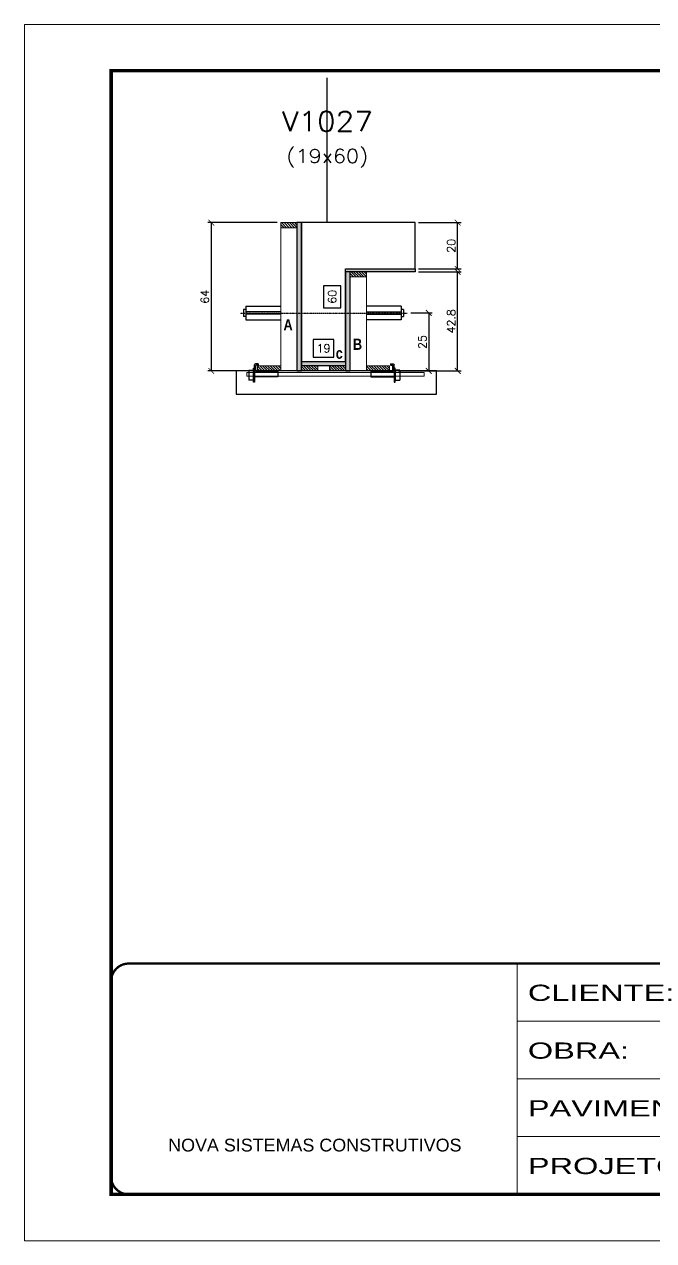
# Model space of a CAD drawing. Extents: x -20960 to -5926, y -2106 to 21915.
# Drawn here: x -12207 to -11664, y 11677 to 12727 of the extents above; entities that cross this region are included whole.
import ezdxf
from ezdxf.enums import TextEntityAlignment as Align

# ---------------------------------------------------------------- set-up
doc = ezdxf.new("R2010")
doc.units = 0
for name, pattern in [('CONTINUO', [0]), ('DASHED', [0.75, 0.5, -0.25]), ('HIDDEN', [0.375, 0.25, -0.125])]:
    doc.linetypes.add(name, pattern=pattern)
for name, color, linetype in [('barrote', 251, 'Continuous'), ('COTA', 241, 'Continuous'), ('Cota Seção (2x)', 4, 'Continuous'), ('detalhes', 4, 'Continuous'), ('Painéis', 200, 'Continuous'), ('presilha', 1, 'Continuous'), ('TENSOR', 3, 'Continuous'), ('Texto de Titulo', 7, 'Continuous'), ('Texto Qtd Sarr', 242, 'Continuous')]:
    doc.layers.add(name, color=color, linetype=linetype)
for name, color, linetype, lineweight in [('CONCRETO', 251, 'Continuous', 25), ('Folhas', 255, 'Continuous', 9), ('Hachura', 251, 'Continuous', 9), ('Madeira', 126, 'Continuous', 18), ('SARRAFO DE PRESSAO', 251, 'DASHED', 9), ('SCO-___-LAJ', 2, 'Continuous', 0), ('Texto Seção', 7, 'Continuous', 15)]:
    doc.layers.add(name, color=color, linetype=linetype, lineweight=lineweight)
doc.styles.add('ARIAL', font='arial.ttf')
doc.styles.add('Romans', font='romans.shx')
doc.styles.add('TECNICA', font='techb___.ttf', dxfattribs={"height": 10})
doc.styles.add('Tecnologia', font='')
doc.styles.get('Tecnologia').set_extended_font_data('Forgotten Futurist')
doc.dimstyles.new('Cota Seção (2x)', dxfattribs={"dimtxt": 7, "dimasz": 5, "dimexe": 3, "dimexo": 3, "dimgap": 2, "dimtad": 3, "dimdec": 1, "dimlfac": 0.5, "dimzin": 12, "dimdsep": 46, "dimtxsty": 'Romans', "dimblk": 'ARCHTICK', "dimcen": 0, "dimclrd": 4, "dimclre": 4, "dimclrt": 1, "dimadec": 1, "dimazin": 3, "dimtfac": 1, "dimtdec": 1, "dimtmove": 0, "dimatfit": 3, "dimldrblk": 'OBLIQUE', "dimfxl": 1, "dimtolj": 1, "dimtzin": 12, "dimarcsym": 0})
doc.dimstyles.new('Cota Seção interna', dxfattribs={"dimtxt": 7, "dimasz": 6, "dimexe": 0.18, "dimexo": 2, "dimgap": -4, "dimtad": 3, "dimdec": 1, "dimlfac": 0.5, "dimzin": 12, "dimdsep": 46, "dimtxsty": 'Romans', "dimblk": 'ARCHTICK', "dimcen": 0.09, "dimse1": 1, "dimse2": 1, "dimsd1": 1, "dimsd2": 1, "dimclrd": 180, "dimclre": 5, "dimclrt": 1, "dimadec": 0, "dimazin": 3, "dimtfac": 1, "dimtdec": 1, "dimtofl": 0, "dimtmove": 0, "dimatfit": 3, "dimldrblk": 'ARCHTICK', "dimfxl": 1, "dimtolj": 1, "dimtzin": 0, "dimarcsym": 0})

# ---------------------------------------------------------------- blocks, each defined once
blk = doc.blocks.new('9999999999')
at = {"color": 30, "linetype": 'CONTINUO'}
for p, q in [((98564.6, 34230.2), (98564.6, 34429.4)), ((98564.6, 34379.6), (99584, 34379.6)), ((98564.6, 34329.8), (99488, 34329.8)), ((98564.6, 34280), (99488, 34280))]:
    blk.add_line(p, q, dxfattribs=at)
at = {"color": 30, "linetype": 'CONTINUO', "const_width": 2}
blk.add_lwpolyline([(99584, 34230.2), (99584, 34414.4, 0.414214), (99569, 34429.4), (98229, 34429.4, 0.414214), (98214, 34414.4), (98214, 34245.2, 0.414214), (98229, 34230.2), (99584, 34230.2)], format="xyb", dxfattribs=at)
at = {"layer": 'Folhas'}
blk.add_lwpolyline([(98139, 34190.2), (99624, 34190.2), (99624, 35240.2), (98139, 35240.2)], close=True, dxfattribs=at)
at = {"layer": 'Folhas', "color": 30, "const_width": 3}
blk.add_lwpolyline([(98214, 34230.2), (99584, 34230.2), (99584, 35200.2), (98214, 35200.2)], close=True, dxfattribs=at)
at = {"color": 7, "linetype": 'Continuous', "ltscale": 5, "style": 'ARIAL'}
blk.add_text('NOVA SISTEMAS CONSTRUTIVOS', height=11.059, dxfattribs=at).set_placement((98263.2, 34267.2))
at = {"layer": 'Folhas', "color": 7, "style": 'Tecnologia', "width": 1.5}
for s, p in [('CLIENTE:', (98573.7, 34397.2)), ('OBRA:', (98573.7, 34347.3)), ('PAVIMENTO:', (98573.7, 34297.5)), ('PROJETO:', (98573.7, 34247.7))]:
    blk.add_text(s, height=14, dxfattribs=at).set_placement(p)
blk = doc.blocks.new('titulo1')
at = {"layer": 'Defpoints', "color": 252, "linetype": 'HIDDEN', "ltscale": 2}
blk.add_line((0, 0), (0, 125), dxfattribs=at)
at = {"layer": 'Defpoints', "style": 'Romans', "oblique": 15}
blk.add_attdef('FOLHA', text='', height=10, dxfattribs=at).set_placement((0, 15.6), align=Align.MIDDLE_CENTER)
at = {"layer": 'Texto Qtd Sarr', "color": 3, "style": 'Romans', "oblique": 15}
for tag, height, p in [('TITULO', 17, (0, 71.4)), ('SEÇÃO', 12, (0, 41.5))]:
    blk.add_attdef(tag, text='', height=height, dxfattribs=at).set_placement(p, align=Align.MIDDLE_CENTER)
blk = doc.blocks.new('_ArchTick')
at = {"color": 0, "linetype": 'ByBlock', "const_width": 0.15}
blk.add_lwpolyline([(-0.5, -0.5), (0.5, 0.5)], dxfattribs=at)
blk = doc.blocks.new('*D7525')
at = {"layer": 'COTA', "color": 4, "lineweight": -2, "transparency": 16777216}
for p, q in [((-11866.7, 12513.2), (-11829.9, 12513.2)), ((-11832.9, 12427.6), (-11832.9, 12513.2)), ((-11884.3, 12427.6), (-11829.9, 12427.6))]:
    blk.add_line(p, q, dxfattribs=at)
at = {"layer": 'Defpoints', "color": 0, "transparency": 16777216}
for p in [(-11869.7, 12513.2), (-11832.9, 12513.2), (-11887.3, 12427.6)]:
    blk.add_point(p, dxfattribs=at)
at = {"layer": 'COTA', "color": 4, "lineweight": -2, "transparency": 16777216, "xscale": 5, "yscale": 5, "zscale": 5}
for p, rotation in [((-11832.9, 12513.2), 90), ((-11832.9, 12427.6), 270)]:
    blk.add_blockref('_ArchTick', p, dxfattribs=dict(at, rotation=rotation))
at = {"layer": 'COTA', "color": 1, "transparency": 16777216, "insert": (-11838.4, 12470.4), "char_height": 7, "attachment_point": 5, "rotation": 90, "style": 'Romans'}
blk.add_mtext('\\A1;42.8', dxfattribs=at)
blk = doc.blocks.new('_Oblique')
at = {"color": 0, "linetype": 'ByBlock', "lineweight": -2}
blk.add_line((-0.5, -0.5), (0.5, 0.5), dxfattribs=at)
blk = doc.blocks.new('*D7526')
at = {"layer": 'COTA', "color": 4, "lineweight": -2, "transparency": 16777216}
for p, q in [((-11866.7, 12555.6), (-11829.9, 12555.6)), ((-11832.9, 12515.6), (-11832.9, 12555.6)), ((-11866.7, 12515.6), (-11829.9, 12515.6))]:
    blk.add_line(p, q, dxfattribs=at)
at = {"layer": 'Defpoints', "color": 0, "transparency": 16777216}
for p in [(-11869.7, 12555.6), (-11832.9, 12555.6), (-11869.7, 12515.6)]:
    blk.add_point(p, dxfattribs=at)
at = {"layer": 'COTA', "color": 4, "lineweight": -2, "transparency": 16777216, "xscale": 5, "yscale": 5, "zscale": 5}
for p, rotation in [((-11832.9, 12555.6), 90), ((-11832.9, 12515.6), 270)]:
    blk.add_blockref('_ArchTick', p, dxfattribs=dict(at, rotation=rotation))
at = {"layer": 'COTA', "color": 1, "transparency": 16777216, "insert": (-11838.4, 12535.6), "char_height": 7, "attachment_point": 5, "rotation": 90, "style": 'Romans'}
blk.add_mtext('\\A1;20', dxfattribs=at)
blk = doc.blocks.new('*D7527')
at = {"layer": 'Cota Seção (2x)', "color": 180, "lineweight": -2, "transparency": 16777216}
for p, q in [((-11933.7, 12501.1), (-11948.7, 12501.1)), ((-11948.7, 12501.1), (-11948.7, 12482.1)), ((-11933.7, 12482.1), (-11933.7, 12501.1)), ((-11948.7, 12482.1), (-11933.7, 12482.1))]:
    blk.add_line(p, q, dxfattribs=at)
at = {"layer": 'Defpoints', "color": 0, "transparency": 16777216}
for p in [(-11929.7, 12555.6), (-11929.7, 12555.6), (-11929.7, 12435.6)]:
    blk.add_point(p, dxfattribs=at)
at = {"layer": 'Cota Seção (2x)', "color": 1, "transparency": 16777216, "insert": (-11941.2, 12491.6), "char_height": 7, "attachment_point": 5, "rotation": 90, "style": 'Romans'}
blk.add_mtext('\\A1;60', dxfattribs=at)
blk = doc.blocks.new('PRESILHA METÁLICA 1')
at = {"layer": 'presilha'}
for p, q in [((7.5, 10.6), (7.5, 19.9)), ((12, 21), (8.6, 21)), ((9, 11.6), (9, 18.9)), ((12, 19.5), (9.6, 19.5)), ((12, 21), (12, 19.5)), ((0, 13), (6, 13)), ((0, 13), (0, 0)), ((6, 0), (0, 0)), ((6, 15.5), (7.5, 15.5)), ((6, -2.5), (6, 15.5)), ((6, 13), (6, 0)), ((7.5, 15.5), (7.5, -2.5)), ((37.5, 4.1), (7.5, 4.1)), ((37.5, 11), (9.6, 11)), ((37.5, 11), (37.5, 4.1)), ((7.5, -2.5), (6, -2.5))]:
    blk.add_line(p, q, dxfattribs=at)
for centre, radius, start, end in [((8.6, 19.9), 1.14, 90, 180), ((9.6, 18.9), 0.57, 90, 180), ((9.6, 11.6), 0.57, 180, 270)]:
    blk.add_arc(centre, radius, start, end, dxfattribs=at)
blk = doc.blocks.new('*D7512')
at = {"layer": 'Cota Seção (2x)', "color": 180, "lineweight": -2, "transparency": 16777216}
for p, q in [((-11939.7, 12454.6), (-11957.7, 12454.6)), ((-11957.7, 12454.6), (-11957.7, 12439.6)), ((-11939.7, 12439.6), (-11939.7, 12454.6)), ((-11957.7, 12439.6), (-11939.7, 12439.6))]:
    blk.add_line(p, q, dxfattribs=at)
at = {"layer": 'Defpoints', "color": 0, "transparency": 16777216}
for p in [(-11929.7, 12435.6), (-11967.7, 12427.6), (-11929.7, 12427.6)]:
    blk.add_point(p, dxfattribs=at)
at = {"layer": 'Cota Seção (2x)', "color": 1, "transparency": 16777216, "insert": (-11948.7, 12447.1), "char_height": 7, "attachment_point": 5, "style": 'Romans'}
blk.add_mtext('\\A1;19', dxfattribs=at)
blk = doc.blocks.new('*D7513')
at = {"layer": 'COTA', "color": 4, "lineweight": -2, "transparency": 16777216}
for p, q in [((-11988.7, 12555.6), (-12048.6, 12555.6)), ((-12045.6, 12555.6), (-12045.6, 12427.6)), ((-11988.7, 12427.6), (-12048.6, 12427.6))]:
    blk.add_line(p, q, dxfattribs=at)
at = {"layer": 'Defpoints', "color": 0, "transparency": 16777216}
for p in [(-11985.7, 12555.6), (-12045.6, 12427.6), (-11985.7, 12427.6)]:
    blk.add_point(p, dxfattribs=at)
at = {"layer": 'COTA', "color": 4, "lineweight": -2, "transparency": 16777216, "xscale": 5, "yscale": 5, "zscale": 5}
for p, rotation in [((-12045.6, 12555.6), 90), ((-12045.6, 12427.6), 270)]:
    blk.add_blockref('_ArchTick', p, dxfattribs=dict(at, rotation=rotation))
at = {"layer": 'COTA', "color": 1, "transparency": 16777216, "insert": (-12051.1, 12491.6), "char_height": 7, "attachment_point": 5, "rotation": 90, "style": 'Romans'}
blk.add_mtext('\\A1;64', dxfattribs=at)
blk = doc.blocks.new('*D7514')
at = {"layer": 'COTA', "color": 4, "lineweight": -2, "transparency": 16777216}
for p, q in [((-11873.4, 12477.6), (-11854.8, 12477.6)), ((-11857.8, 12477.6), (-11857.8, 12427.6)), ((-11873.4, 12427.6), (-11854.8, 12427.6))]:
    blk.add_line(p, q, dxfattribs=at)
at = {"layer": 'Defpoints', "color": 0, "transparency": 16777216}
for p in [(-11876.4, 12477.6), (-11876.4, 12427.6), (-11857.8, 12427.6)]:
    blk.add_point(p, dxfattribs=at)
at = {"layer": 'COTA', "color": 4, "lineweight": -2, "transparency": 16777216, "xscale": 5, "yscale": 5, "zscale": 5}
for p, rotation in [((-11857.8, 12477.6), 90), ((-11857.8, 12427.6), 270)]:
    blk.add_blockref('_ArchTick', p, dxfattribs=dict(at, rotation=rotation))
at = {"layer": 'COTA', "color": 1, "transparency": 16777216, "insert": (-11863.3, 12452.6), "char_height": 7, "attachment_point": 5, "rotation": 90, "style": 'Romans'}
blk.add_mtext('\\A1;25', dxfattribs=at)

msp = doc.modelspace()

# ---------------------------------------------------------------- hatches: boundary and pattern name
at = {"layer": 'Hachura'}
h = msp.add_hatch(dxfattribs=at)
h.set_pattern_fill('ANSI31', color=256, scale=0.5, angle=270, style=0)
h.set_pattern_definition([(315, (10904.4011, 4247.9555), (1.12253202, 1.12253202), [])])
h.paths.add_polyline_path([(-11985.66, 12551.2), (-11985.66, 12555.6), (-11971.66, 12555.6), (-11971.66, 12551.2)])
h = msp.add_hatch(color=256, dxfattribs=at)
h.dxf.hatch_style = 1
h.paths.add_polyline_path([(-11967.66, 12555.6), (-11971.66, 12555.6), (-11971.66, 12427.6), (-11967.66, 12427.6)])
h = msp.add_hatch(color=256, dxfattribs=at)
h.dxf.hatch_style = 1
h.paths.add_polyline_path([(-11929.66, 12513.2), (-11929.66, 12515.6), (-11869.66, 12515.6), (-11869.66, 12513.2)])
h = msp.add_hatch(color=256, dxfattribs=at)
h.dxf.hatch_style = 1
h.paths.add_polyline_path([(-11925.66, 12513.2), (-11929.66, 12513.2), (-11929.66, 12427.6), (-11925.66, 12427.6)])
h = msp.add_hatch(dxfattribs=at)
h.set_pattern_fill('ANSI31', color=256, scale=0.5, angle=270, style=0)
h.set_pattern_definition([(315, (10964.4011, 4205.5555), (1.12253202, 1.12253202), [])])
h.paths.add_polyline_path([(-11925.66, 12508.8), (-11925.66, 12513.2), (-11911.66, 12513.2), (-11911.66, 12508.8)])
h = msp.add_hatch(color=256, dxfattribs=at)
h.dxf.hatch_style = 1
h.paths.add_polyline_path([(-11967.66, 12432), (-11967.66, 12435.6), (-11929.66, 12435.6), (-11929.66, 12432)])
h = msp.add_hatch(dxfattribs=at)
h.set_pattern_fill('ANSI31', color=256, scale=0.5, angle=270, style=0)
h.set_pattern_definition([(315, (10870.4011, 4197.9555), (1.12253202, 1.12253202), [])])
h.paths.add_polyline_path([(-11985.66, 12427.6), (-11985.66, 12432), (-12005.66, 12432), (-12005.66, 12427.6)])
h = msp.add_hatch(dxfattribs=at)
h.set_pattern_fill('ANSI31', color=256, scale=0.5, angle=270, style=0)
h.set_pattern_definition([(315, (10973.2032, 4197.9555), (1.12253202, 1.12253202), [])])
h.paths.add_polyline_path([(-11967.66, 12427.6), (-11967.66, 12432), (-11953.66, 12432), (-11953.66, 12427.6)])
h = msp.add_hatch(dxfattribs=at)
h.set_pattern_fill('ANSI31', color=256, scale=0.5, angle=270, style=0)
h.set_pattern_definition([(315, (10973.2011, 4197.9555), (1.12253202, 1.12253202), [])])
h.paths.add_polyline_path([(-11929.66, 12427.6), (-11929.66, 12432), (-11943.66, 12432), (-11943.66, 12427.6)])
h = msp.add_hatch(dxfattribs=at)
h.set_pattern_fill('ANSI31', color=256, scale=0.5, angle=270, style=0)
h.set_pattern_definition([(315, (10964.4011, 4197.9555), (1.12253202, 1.12253202), [])])
h.paths.add_polyline_path([(-11891.66, 12427.6), (-11891.66, 12432), (-11911.66, 12432), (-11911.66, 12427.6)])

# ---------------------------------------------------------------- linework, layer by layer
at = {"ltscale": 3}
for p, q in [((-12017.66, 12480.57), (-12017.66, 12474.57)), ((-12015.66, 12480.57), (-12017.66, 12480.57)), ((-12015.66, 12474.57), (-12017.66, 12474.57)), ((-12015.66, 12483.57), (-12015.66, 12471.57)), ((-12015.66, 12483.57), (-11985.66, 12483.57)), ((-11985.66, 12478.57), (-12015.66, 12478.57)), ((-11985.66, 12476.57), (-12015.66, 12476.57)), ((-11881.66, 12483.57), (-11911.66, 12483.57)), ((-11911.66, 12478.57), (-11881.66, 12478.57)), ((-11911.66, 12476.57), (-11881.66, 12476.57)), ((-11881.66, 12483.57), (-11881.66, 12471.57)), ((-11879.66, 12480.57), (-11881.66, 12480.57)), ((-11881.66, 12474.57), (-11879.66, 12474.57)), ((-11879.66, 12480.57), (-11879.66, 12474.57)), ((-12015.66, 12471.57), (-11985.66, 12471.57)), ((-11881.66, 12471.57), (-11911.66, 12471.57))]:
    msp.add_line(p, q, dxfattribs=at)
at = {"layer": 'barrote'}
msp.add_lwpolyline([(-12024.02, 12407.6), (-11851.06, 12407.6), (-11851.06, 12427.6), (-12024.02, 12427.6)], close=True, dxfattribs=at)
at = {"layer": 'CONCRETO'}
msp.add_lwpolyline([(-11929.66, 12515.6), (-11869.66, 12515.6), (-11869.66, 12555.6), (-11967.66, 12555.6), (-11967.66, 12432), (-11967.66, 12432), (-11967.66, 12435.6), (-11929.66, 12435.6)], close=True, dxfattribs=at)
at = {"layer": 'Madeira'}
for points in [[(-11985.66, 12551.2), (-11985.66, 12555.6), (-11971.66, 12555.6), (-11971.66, 12551.2)], [(-11985.66, 12555.6), (-11971.66, 12555.6), (-11971.66, 12427.6), (-11985.66, 12427.6)], [(-11925.66, 12508.8), (-11925.66, 12513.2), (-11911.66, 12513.2), (-11911.66, 12508.8)], [(-11925.66, 12513.2), (-11911.66, 12513.2), (-11911.66, 12427.6), (-11925.66, 12427.6)], [(-11985.66, 12427.6), (-11985.66, 12432), (-12005.66, 12432), (-12005.66, 12427.6)], [(-11967.66, 12427.6), (-11967.66, 12432), (-11953.66, 12432), (-11953.66, 12427.6)], [(-11929.66, 12427.6), (-11929.66, 12432), (-11943.66, 12432), (-11943.66, 12427.6)], [(-11891.66, 12427.6), (-11891.66, 12432), (-11911.66, 12432), (-11911.66, 12427.6)]]:
    msp.add_lwpolyline(points, close=True, dxfattribs=at)
at = {"layer": 'Painéis'}
for points in [[(-11967.66, 12555.6), (-11971.66, 12555.6), (-11971.66, 12427.6), (-11967.66, 12427.6)], [(-11929.66, 12513.2), (-11929.66, 12515.6), (-11869.66, 12515.6), (-11869.66, 12513.2)], [(-11925.66, 12513.2), (-11929.66, 12513.2), (-11929.66, 12427.6), (-11925.66, 12427.6)], [(-11967.66, 12432), (-11967.66, 12435.6), (-11929.66, 12435.6), (-11929.66, 12432)]]:
    msp.add_lwpolyline(points, close=True, dxfattribs=at)
at = {"layer": 'SCO-___-LAJ', "color": 1}
msp.add_lwpolyline([(-12015.02, 12426.27), (-11861.72, 12426.27), (-11861.72, 12423.07), (-12015.02, 12423.07)], close=True, dxfattribs=at)
at = {"layer": 'TENSOR', "linetype": 'HIDDEN', "ltscale": 0.5}
msp.add_line((-12020.66, 12477.57), (-11876.36, 12477.57), dxfattribs=at)

# ---------------------------------------------------------------- block references
at = {"layer": 'presilha', "yscale": 0.6666666666666666, "zscale": 0.6666666666666666}
for p, xscale in [((-12013.24, 12419.63), 0.6666666666666666), ((-11882.79, 12419.63), -0.6666666666666666)]:
    msp.add_blockref('PRESILHA METÁLICA 1', p, dxfattribs=dict(at, xscale=xscale))
at = {"layer": 'SARRAFO DE PRESSAO', "color": 6, "linetype": 'ByBlock'}
msp.add_blockref('9999999999', (-110345.98, -22513.42), dxfattribs=at)
at = {"layer": 'Texto Seção'}
ref = msp.add_blockref('titulo1', (-11945.42, 12555.6), dxfattribs=at)
ref.add_attrib('TITULO', 'V1027', dxfattribs={"layer": 'Texto de Titulo', "color": 7, "height": 17, "style": 'Romans', "width": 1.1}).set_placement((-11945.42, 12643.1), align=Align.MIDDLE_CENTER)
ref.add_attrib('SEÇÃO', '(19x60)', dxfattribs={"layer": 'Texto de Titulo', "color": 7, "height": 12, "style": 'Romans', "width": 1.1}).set_placement((-11945.42, 12613.1), align=Align.MIDDLE_CENTER)

# ---------------------------------------------------------------- texts
at = {"layer": 'detalhes', "style": 'TECNICA'}
for s, p in [('A', (-11983.26, 12462.63)), ('B', (-11923.3, 12445.79)), ('c', (-11938.14, 12438.09))]:
    msp.add_text(s, height=9.6, dxfattribs=at).set_placement(p)

# ---------------------------------------------------------------- dimensions: what is measured, and where the dimension line sits
at = {"layer": 'COTA'}
for base, p1, p2, picture, middle in [((-12045.63, 12427.6), (-11985.66, 12555.6), (-11985.66, 12427.6), '*D7513', (-12051.13, 12491.6)), ((-11832.94, 12555.6), (-11869.66, 12515.6), (-11869.66, 12555.6), '*D7526', (-11838.44, 12535.6)), ((-11832.94, 12513.2), (-11887.26, 12427.6), (-11869.66, 12513.2), '*D7525', (-11838.44, 12470.4)), ((-11857.8, 12427.6), (-11876.36, 12477.57), (-11876.36, 12427.6), '*D7514', (-11863.3, 12452.58))]:
    dim = msp.add_linear_dim(base=base, p1=p1, p2=p2, angle=90, dimstyle='Cota Seção (2x)', dxfattribs=at)
    dim.commit()
    dim.dimension.update_dxf_attribs({"geometry": picture, "text_midpoint": middle})
at = {"layer": 'Cota Seção (2x)'}
dim = msp.add_linear_dim(base=(-11929.66, 12555.6), p1=(-11929.66, 12435.6), p2=(-11929.66, 12555.6), angle=90, dimstyle='Cota Seção interna', dxfattribs=at)
dim.commit()
dim.dimension.update_dxf_attribs({"geometry": '*D7527', "text_midpoint": (-11929.66, 12491.6), "dimtype": 160})
dim = msp.add_linear_dim(base=(-11929.66, 12435.6), p1=(-11967.66, 12427.6), p2=(-11929.66, 12427.6), dimstyle='Cota Seção interna', dxfattribs=at)
dim.commit()
dim.dimension.update_dxf_attribs({"geometry": '*D7512', "text_midpoint": (-11948.66, 12435.6), "dimtype": 160})

doc.saveas('drawing.dxf')
